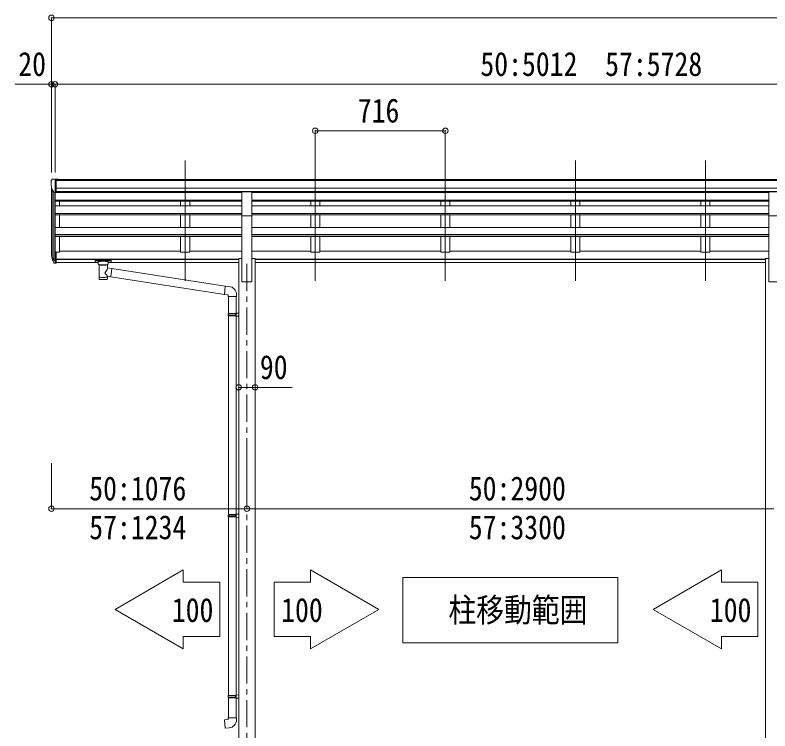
# Model space of a CAD drawing. Units: millimetres, scale not verified. Extents: x -8385 to 8479, y -5853 to 5787.
# Drawn here: x -2553 to 1602, y -2913 to 1025 of the extents above; entities that cross this region are included whole.
import ezdxf
from ezdxf.enums import TextEntityAlignment as Align

# ---------------------------------------------------------------- set-up
doc = ezdxf.new("R2010")
doc.units = ezdxf.units.MM
doc.header["$LTSCALE"] = 30
doc.header["$PDMODE"] = 32
doc.header["$PDSIZE"] = 30
doc.linetypes.add('CHAIN1', pattern=[8, 5, -1, 1, -1])
for name, color, linetype, lineweight in [('0-1_本体', 4, 'Continuous', 9), ('0-2_部品', 7, 'Continuous', 9), ('0-6_OTH_LINE', 7, 'Continuous', 9), ('0-8_PARTS2', 5, 'Continuous', 9), ('0-A_寸法', 7, 'Continuous', 9)]:
    doc.layers.add(name, color=color, linetype=linetype, lineweight=lineweight)
doc.styles.add('ＭＳ ゴシック', font='')
doc.styles.get('ＭＳ ゴシック').set_extended_font_data('MS Gothic')

msp = doc.modelspace()

# ---------------------------------------------------------------- linework, layer by layer
at = {"layer": '0-1_本体'}
for p, q in [((-2352.93, -280.36), (-2352.93, 83.88)), ((-2326.43, 120.63), (2662.57, 120.63)), ((-2326.43, 115.29), (2662.57, 115.29)), ((-2348.65, 65.08), (-2348.65, -304.63)), ((-2338.93, 49.73), (-2338.93, -322.63)), ((-2332.93, 49.25), (-2332.93, -278.19)), ((-2332.93, 49.24), (-1304.43, 49.24)), ((-2326.43, 71.76), (2672.57, 71.75)), ((-2326.43, 54.09), (2672.57, 54.09)), ((-1304.43, 51.71), (-2326.43, 51.71)), ((-1641.93, 51.71), (-1641.93, 49.24)), ((-1591.93, 51.71), (-1591.93, 49.24)), ((-1249.43, 51.71), (1595.57, 51.71)), ((-1249.43, 49.24), (1595.57, 49.24)), ((-925.93, 51.71), (-925.93, 49.24)), ((-875.93, 51.71), (-875.93, 49.24)), ((-209.93, 51.71), (-209.93, 49.24)), ((-159.93, 51.71), (-159.93, 49.24)), ((506.07, 51.71), (506.07, 49.24)), ((556.07, 51.71), (556.07, 49.24)), ((1222.07, 51.71), (1222.07, 49.24)), ((1272.07, 51.71), (1272.07, 49.24)), ((-2332.93, 7.05), (-1304.43, 7.05)), ((-2332.93, 5.66), (-1304.43, 5.66)), ((-2332.93, 1.97), (-1304.43, 1.97)), ((-2307.93, -25.28), (-2307.93, 1.97)), ((-1641.93, 1.97), (-1641.93, -25.28)), ((-1591.93, 1.97), (-1591.93, -25.28)), ((-1249.43, 7.05), (1595.57, 7.05)), ((-1249.43, 5.66), (1595.57, 5.66)), ((-1249.43, 1.97), (1595.57, 1.97)), ((-925.93, 1.97), (-925.93, -25.28)), ((-875.93, 1.97), (-875.93, -25.28)), ((-209.93, 1.97), (-209.93, -25.28)), ((-159.93, 1.97), (-159.93, -25.28)), ((506.07, 1.97), (506.07, -25.28)), ((556.07, 1.97), (556.07, -25.28)), ((1222.07, 1.97), (1222.07, -25.28)), ((1272.07, 1.97), (1272.07, -25.28)), ((-2332.93, -25.28), (-1304.43, -25.28)), ((-1249.43, -25.28), (1595.57, -25.28)), ((-2332.93, -66.01), (-1304.43, -66.01)), ((-2332.93, -67.49), (-1304.43, -67.49)), ((-2332.93, -74.3), (-1304.43, -74.3)), ((-2307.93, -143.79), (-2307.93, -74.3)), ((-1641.93, -74.3), (-1641.93, -143.79)), ((-1591.93, -74.3), (-1591.93, -143.79)), ((-1304.43, -443.49), (-1304.43, -79.55)), ((-1249.43, -66.01), (1595.57, -66.01)), ((-1249.43, -67.49), (1595.57, -67.49)), ((-1249.43, -74.3), (1595.57, -74.3)), ((-1249.43, -443.49), (-1249.43, -79.55)), ((-925.93, -74.3), (-925.93, -143.79)), ((-875.93, -74.3), (-875.93, -143.79)), ((-209.93, -74.3), (-209.93, -143.79)), ((-159.93, -74.3), (-159.93, -143.79)), ((506.07, -74.3), (506.07, -143.79)), ((556.07, -74.3), (556.07, -143.79)), ((1222.07, -74.3), (1222.07, -143.79)), ((1272.07, -74.3), (1272.07, -143.79)), ((1595.57, -443.49), (1595.57, -79.55)), ((-2332.93, -143.79), (-1304.43, -143.79)), ((-1249.43, -143.79), (1595.57, -143.79)), ((-2332.93, -183.1), (-1304.43, -183.1)), ((-2332.93, -184.59), (-1304.43, -184.59)), ((-2332.93, -194.06), (-1304.43, -194.06)), ((-2307.93, -279.02), (-2307.93, -194.06)), ((-1641.93, -194.06), (-1641.93, -279.02)), ((-1249.43, -183.1), (1595.57, -183.1)), ((-1249.43, -184.59), (1595.57, -184.59)), ((-1249.43, -194.06), (1595.57, -194.06)), ((-925.93, -194.06), (-925.93, -279.02)), ((-209.93, -194.06), (-209.93, -279.02)), ((506.07, -194.06), (506.07, -279.02)), ((1222.07, -194.06), (1222.07, -279.02)), ((-2326.43, -279.02), (-2307.93, -279.02)), ((-2307.93, -274.22), (-1641.93, -274.22)), ((-1591.93, -274.22), (-1304.43, -274.22)), ((-1249.43, -274.22), (-925.93, -274.22)), ((-875.93, -274.22), (-209.93, -274.22)), ((-159.93, -274.22), (506.07, -274.22)), ((556.07, -274.22), (1222.07, -274.22)), ((1272.07, -274.22), (1595.57, -274.22)), ((-2326.43, -318.52), (-1321.93, -318.52)), ((-2326.43, -319.91), (-1321.93, -319.91)), ((-1321.93, -313.49), (-1304.43, -313.49)), ((-1321.93, -313.49), (-1321.93, -3443.49)), ((-1249.43, -313.49), (-1231.93, -313.49)), ((-1231.93, -313.49), (-1231.93, -3443.49)), ((-1231.93, -318.52), (1578.07, -318.52)), ((-1231.93, -319.91), (1578.07, -319.91)), ((1578.07, -313.49), (1595.57, -313.49)), ((1578.07, -313.49), (1578.07, -3443.49)), ((-2326.43, -337.08), (-2094.93, -337.08)), ((-2040.93, -337.08), (-1321.93, -337.08)), ((-1231.93, -337.08), (1578.07, -337.08)), ((-1304.43, -443.49), (-1249.43, -443.49)), ((1595.57, -443.49), (1650.57, -443.49))]:
    msp.add_line(p, q, dxfattribs=at)
for points in [[(-1591.93, -194.06), (-1591.93, -279.02), (-1641.93, -279.02)], [(-875.93, -194.06), (-875.93, -279.02), (-925.93, -279.02)], [(-159.93, -194.06), (-159.93, -279.02), (-209.93, -279.02)], [(556.07, -194.06), (556.07, -279.02), (506.07, -279.02)], [(1272.07, -194.06), (1272.07, -279.02), (1222.07, -279.02)]]:
    msp.add_lwpolyline(points, dxfattribs=at)
at = {"layer": '0-2_部品'}
for p, q in [((-2354.93, 112.87), (-2354.93, 112.24)), ((-2348.02, 121.67), (-2352.09, 115.86)), ((-2344.93, 122.24), (-2347.26, 122.09)), ((-2344.93, 122.24), (-2326.43, 122.24)), ((-2332.93, 49.25), (-2332.93, 122.24)), ((-2326.43, 122.24), (-2316.43, 122.15)), ((-2326.43, 50.25), (-2326.43, 122.24)), ((-2316.43, 120.63), (-2316.43, 122.15)), ((-2340.55, 51.07), (-2349.83, 67.13)), ((-2332.93, 49.25), (-2338.14, 49.57)), ((-2326.43, 50.25), (-2332.93, 50.25)), ((-1304.43, 52.37), (-1249.43, 52.37)), ((-1304.43, -79.7), (-1304.43, 52.37)), ((-1249.43, -79.7), (-1249.43, 52.37)), ((1595.57, 52.37), (1650.57, 52.37)), ((1595.57, -79.7), (1595.57, 52.37)), ((-1304.43, -79.7), (-1249.43, -79.7)), ((1595.57, -79.7), (1650.57, -79.7)), ((-2332.93, -278.19), (-2332.93, -340.07)), ((-2326.43, -278.19), (-2332.93, -278.19)), ((-2326.43, -278.19), (-2326.43, -339.25)), ((-2350.54, -304.23), (-2340.37, -323.4)), ((-2339.36, -322.15), (-2349.12, -303.74)), ((-2347.95, -321.09), (-2340.37, -338.57)), ((-2332.93, -322.9), (-2338.06, -322.9)), ((-2332.93, -324.9), (-2337.77, -324.9)), ((-2326.43, -316.5), (-2332.93, -316.5)), ((-2326.43, -321.9), (-2332.93, -321.9)), ((-2111.43, -324.97), (-2111.43, -335.73)), ((-2111.43, -325.16), (-2111.43, -326.7)), ((-2109.43, -324.3), (-2026.43, -324.3)), ((-2109.43, -326.48), (-2026.43, -326.48)), ((-2024.43, -324.97), (-2024.43, -335.73)), ((-2332.93, -340.07), (-2337.77, -340.07)), ((-2326.43, -339.25), (-2332.93, -339.25)), ((-2109.43, -336.39), (-2094.93, -336.39)), ((-2094.93, -343.2), (-2094.93, -332.92)), ((-2090.83, -347.7), (-2090.85, -427.99)), ((-2045.03, -365.27), (-2045.03, -347.69)), ((-2019.81, -369.18), (-2045.03, -365.27)), ((-2040.93, -343.2), (-2040.93, -332.92)), ((-2040.93, -336.39), (-2026.43, -336.39)), ((-2019.81, -369.18), (-2026.83, -414.44)), ((-2019.81, -369.18), (-1395.84, -465.98)), ((-2045.01, -427.99), (-2045.03, -411.36)), ((-2045.03, -411.61), (-2026.83, -414.44)), ((-1399.85, -511.8), (-2026.83, -414.44)), ((-1375.01, -467.8), (-1395.84, -465.98)), ((-1379.93, -523.54), (-1333.93, -523.54)), ((-1377.93, -523.54), (-1377.93, -617.54)), ((-1335.93, -523.54), (-1335.93, -614.99)), ((-1333.93, -523.54), (-1333.93, -512.63)), ((-1379.93, -619.54), (-1378.93, -617.54)), ((-1379.93, -619.54), (-1335.93, -619.54)), ((-1379.93, -619.54), (-1379.93, -627.54)), ((-1378.93, -617.54), (-1335.93, -617.54)), ((-1340.41, -619.54), (-1340.84, -617.54)), ((-1337.93, -615.04), (-1321.93, -614.57)), ((-1337.93, -617.04), (-1337.93, -615.04)), ((-1337.93, -617.04), (-1335.93, -617.04)), ((-1321.93, -614.57), (-1321.93, -632.52)), ((-1379.93, -627.54), (-1335.93, -627.54)), ((-1379.93, -627.54), (-1378.93, -629.54)), ((-1378.93, -629.54), (-1335.93, -629.54)), ((-1377.93, -629.54), (-1377.93, -1723.73)), ((-1337.93, -632.04), (-1337.93, -630.04)), ((-1337.93, -632.04), (-1321.93, -632.52)), ((-1335.93, -632.1), (-1335.93, -1721.17)), ((-1379.93, -1725.73), (-1378.93, -1723.73)), ((-1379.93, -1725.73), (-1335.93, -1725.73)), ((-1379.93, -1725.73), (-1379.93, -1733.73)), ((-1379.93, -1733.73), (-1335.93, -1733.73)), ((-1379.93, -1733.73), (-1378.93, -1735.73)), ((-1378.93, -1723.73), (-1335.93, -1723.73)), ((-1378.93, -1735.73), (-1335.93, -1735.73)), ((-1377.93, -1735.73), (-1377.93, -2718.89)), ((-1340.41, -1725.73), (-1340.84, -1723.73)), ((-1337.93, -1721.23), (-1321.93, -1720.76)), ((-1337.93, -1723.23), (-1337.93, -1721.23)), ((-1337.93, -1723.23), (-1335.93, -1723.23)), ((-1337.93, -1738.23), (-1337.93, -1736.23)), ((-1337.93, -1738.23), (-1321.93, -1738.7)), ((-1335.93, -1738.29), (-1335.93, -2716.33)), ((-1321.93, -1720.76), (-1321.93, -1738.7)), ((-1379.93, -2720.89), (-1378.93, -2718.89)), ((-1379.93, -2720.89), (-1335.93, -2720.89)), ((-1379.93, -2720.89), (-1379.93, -2728.89)), ((-1379.93, -2728.89), (-1335.93, -2728.89)), ((-1379.93, -2728.89), (-1378.93, -2730.89)), ((-1378.93, -2718.89), (-1335.93, -2718.89)), ((-1378.93, -2730.89), (-1335.93, -2730.89)), ((-1377.93, -2730.89), (-1377.93, -2840.89)), ((-1340.41, -2720.89), (-1340.84, -2718.89)), ((-1337.93, -2716.39), (-1321.93, -2715.92)), ((-1337.93, -2718.39), (-1337.93, -2716.39)), ((-1337.93, -2718.39), (-1335.93, -2718.39)), ((-1337.93, -2733.39), (-1337.93, -2731.39)), ((-1337.93, -2733.39), (-1321.93, -2733.86)), ((-1335.93, -2733.45), (-1335.93, -2840.89)), ((-1321.93, -2715.92), (-1321.93, -2733.86)), ((-1379.93, -2840.89), (-1333.93, -2840.89)), ((-1379.93, -2850.89), (-1379.93, -2840.89)), ((-1333.93, -2840.89), (-1333.93, -2851.81))]:
    msp.add_line(p, q, dxfattribs=at)
for points in [[(-2111.43, -324.97), (-2111.39, -324.77), (-2111.31, -324.63), (-2111.21, -324.54), (-2111.11, -324.48), (-2110.99, -324.43), (-2110.7, -324.37), (-2110.21, -324.33), (-2109.66, -324.31), (-2109.43, -324.3)], [(-2026.43, -324.3), (-2026.08, -324.31), (-2025.55, -324.33), (-2025.1, -324.38), (-2024.79, -324.46), (-2024.62, -324.56), (-2024.5, -324.7), (-2024.44, -324.88), (-2024.43, -324.97)], [(-2111.43, -335.73), (-2111.39, -335.92), (-2111.31, -336.06), (-2111.21, -336.15), (-2111.11, -336.21), (-2110.99, -336.26), (-2110.7, -336.32), (-2110.21, -336.37), (-2109.66, -336.39), (-2109.43, -336.39)], [(-2094.89, -343.14), (-2094.91, -343.5), (-2094.67, -344.46), (-2094.15, -345.34), (-2093.34, -346.18), (-2092.23, -346.98), (-2090.83, -347.7)], [(-2045.03, -347.69), (-2044.8, -347.59), (-2043.44, -346.86), (-2042.33, -346.01), (-2041.57, -345.15), (-2041.11, -344.25), (-2040.94, -343.36)], [(-2026.43, -336.39), (-2026.08, -336.39), (-2025.55, -336.36), (-2025.1, -336.31), (-2024.79, -336.23), (-2024.62, -336.13), (-2024.5, -336), (-2024.44, -335.82), (-2024.43, -335.73)], [(-1395.84, -465.98), (-1399.85, -511.8), (-1379.93, -513.54), (-1379.93, -523.54)], [(-1340.41, -619.54), (-1340.41, -627.54), (-1340.84, -629.54)], [(-1337.93, -630.04), (-1335.93, -630.04), (-1335.93, -617.04)], [(-1340.41, -1725.73), (-1340.41, -1733.73), (-1340.84, -1735.73)], [(-1337.93, -1736.23), (-1335.93, -1736.23), (-1335.93, -1723.23)], [(-1340.41, -2720.89), (-1340.41, -2728.89), (-1340.84, -2730.89)], [(-1337.93, -2731.39), (-1335.93, -2731.39), (-1335.93, -2718.39)], [(-1375.01, -2896.64), (-1395.84, -2898.46), (-1399.85, -2852.64), (-1379.93, -2850.89)]]:
    msp.add_lwpolyline(points, dxfattribs=at)
for centre, radius, start, end in [((-2351.93, 112.87), 3, 93, 180), ((-2152.93, 112.24), 202, 180, 192.90261), ((-2347.2, 121.1), 1, 93.5, 145), ((-2337.96, 52.57), 3, 210, 266.5), ((-2264.27, -282.06), 89.07, 174.49576, 194.41188), ((-2264.98, -277.78), 88.05, 177.22392, 197.21071), ((-2219.71, -285.01), 133.22, 183.27987, 195.71302), ((-2337.77, -321.9), 3, 210, 270), ((-2338.06, -321.4), 1.5, 210, 270), ((-2337.77, -337.07), 3, 210, 270), ((-1378.93, -512.63), 45, 0, 85), ((-1378.93, -2851.81), 45, 275, 0)]:
    msp.add_arc(centre, radius, start, end, dxfattribs=at)
for centre, major_axis, ratio, start_param, end_param in [((-2109.43, -326.7), (2, 0), 0.109601, 1.5707963, 3.1415927), ((-2067.93, -332.92), (27, 0), 0.122176, 6.2831853, 9.424778), ((-2026.43, -326.7), (2, 0), 0.109601, 0, 1.5707963), ((-2067.92, -348.15), (-22.91, 0.42), 0.072511, 0.0008029, 1.5715993), ((-2067.92, -349.78), (-22.91, 0.42), 0.072511, 0.0008029, 1.5715993), ((-2067.94, -348.15), (22.92, 0.42), 0.07247, 4.71158, 6.2823764), ((-2067.94, -349.78), (22.92, 0.42), 0.07247, 4.71158, 6.2823764), ((-2067.93, -391.81), (-22.81, -26.62), 0.234429, 1.6855472, 3.1268519), ((-2056.93, -343.2), (16, 0), 0.361356, 6.2636979, 6.2831853), ((-2065.37, -389.17), (20.32, -22.25), 0.045535, 0.0389954, 1.3075346), ((-2067.93, -427.99), (22.92, 0), 0.101955, 3.1415499, 6.2833984), ((-2067.93, -415.55), (22.91, 0), 0.122865, 3.1415927, 6.2831853)]:
    msp.add_ellipse(centre, major_axis=major_axis, ratio=ratio, start_param=start_param, end_param=end_param, dxfattribs=at)
at = {"layer": '0-6_OTH_LINE', "color": 6}
for p, q in [((-2352.93, -1690.98), (-2352.93, -1440.98)), ((-1276.93, -1690.98), (-1276.93, -1440.98)), ((-1276.93, -1690.98), (-2352.93, -1690.98)), ((1623.07, -1690.98), (-1276.93, -1690.98))]:
    msp.add_line(p, q, dxfattribs=at)
at = {"layer": '0-6_OTH_LINE'}
for p, q in [((-1627.07, -2028), (-1627.07, -2095.2)), ((-926.79, -2028), (-926.79, -2095.2)), ((1334.52, -2028), (1334.52, -2095.2)), ((-419.4, -2429), (-419.4, -2069)), ((-419.4, -2069), (765.54, -2069)), ((765.54, -2069), (765.54, -2429)), ((-1627.07, -2394.8), (-1426.67, -2394.8)), ((-1627.07, -2394.8), (-1627.07, -2462)), ((-926.79, -2394.8), (-1127.19, -2394.8)), ((-926.79, -2394.8), (-926.79, -2462)), ((1334.52, -2394.8), (1534.92, -2394.8)), ((1334.52, -2394.8), (1334.52, -2462)), ((765.54, -2429), (-419.4, -2429))]:
    msp.add_line(p, q, dxfattribs=at)
for points in [[(-1627.07, -2462), (-2002.92, -2245), (-1627.07, -2028)], [(-926.79, -2462), (-550.94, -2245), (-926.79, -2028)], [(1334.52, -2462), (958.66, -2245), (1334.52, -2028)], [(-1627.07, -2095.2), (-1426.67, -2095.2), (-1426.67, -2394.8)], [(-926.79, -2095.2), (-1127.19, -2095.2), (-1127.19, -2394.8)], [(1334.52, -2095.2), (1534.92, -2095.2), (1534.92, -2394.8)]]:
    msp.add_lwpolyline(points, dxfattribs=at)
at = {"layer": '0-6_OTH_LINE', "color": 6}
for p in [(-2352.93, -1690.98), (-1276.93, -1690.98)]:
    msp.add_point(p, dxfattribs=at)
at = {"layer": '0-8_PARTS2'}
for p, q in [((-1616.93, -437.28), (-1616.93, 225.24)), ((-900.93, -437.28), (-900.93, 225.24)), ((-184.93, -437.28), (-184.93, 225.24)), ((531.07, -437.28), (531.07, 225.24)), ((1247.07, -437.28), (1247.07, 225.24))]:
    msp.add_line(p, q, dxfattribs=at)
at = {"layer": '0-8_PARTS2', "linetype": 'CHAIN1'}
msp.add_line((-1276.93, -343.49), (-1276.93, -3593.49), dxfattribs=at)
at = {"layer": '0-A_寸法', "color": 6}
for p, q in [((-2352.93, 1009.82), (-2352.93, 159.25)), ((-2352.93, 1009.82), (7711.07, 1009.82)), ((-2352.93, 644.3), (-2552.93, 644.3)), ((-2352.93, 644.3), (-2352.93, 159.25)), ((-2332.93, 644.3), (-2352.93, 644.3)), ((-2332.93, 644.3), (-2332.93, 159.25)), ((-2332.93, 644.3), (-2332.93, 159.25)), ((-900.93, 388.25), (-900.93, 159.25)), ((-900.93, 388.25), (-184.93, 388.25)), ((-184.93, 388.25), (-184.93, 159.25)), ((-1231.93, -1023.38), (-1322.13, -1023.38)), ((-1231.93, -1023.38), (-1028.22, -1023.38))]:
    msp.add_line(p, q, dxfattribs=at)
msp.add_lwpolyline([(-2332.93, 644.3), (2679.07, 644.3), (7691.07, 644.3)], dxfattribs=at)
for p in [(-2352.93, 1009.82), (-2352.93, 644.3), (-2332.93, 644.3), (-900.93, 388.25), (-184.93, 388.25), (-1322.13, -1023.38), (-1231.93, -1023.38)]:
    msp.add_point(p, dxfattribs=at)

# ---------------------------------------------------------------- texts
at = {"layer": '0-6_OTH_LINE', "style": 'ＭＳ ゴシック', "width": 0.85}
for s, p in [('50:1076', (-2144.82, -1684.98)), ('50:2900', (-55.52, -1684.98)), ('57:1234', (-2144.82, -1898.53)), ('57:3300', (-55.52, -1898.53)), ('100', (-1690.39, -2353.75)), ('100', (-1088.47, -2353.75)), ('柱移動範囲', (-167.9, -2353.75)), ('100', (1271.19, -2353.75))]:
    msp.add_text(s, height=132, dxfattribs=at).set_placement(p, align=Align.BOTTOM_LEFT)
at = {"layer": '0-A_寸法', "style": 'ＭＳ ゴシック', "width": 0.85}
for s, p in [('20', (-2535.43, 650.3)), ('50:5012  57:5728', (8.07, 650.3)), ('716', (-666.68, 394.25)), ('90', (-1205.68, -1017.38))]:
    msp.add_text(s, height=132, dxfattribs=at).set_placement(p, align=Align.BOTTOM_LEFT)

doc.saveas('drawing.dxf')
